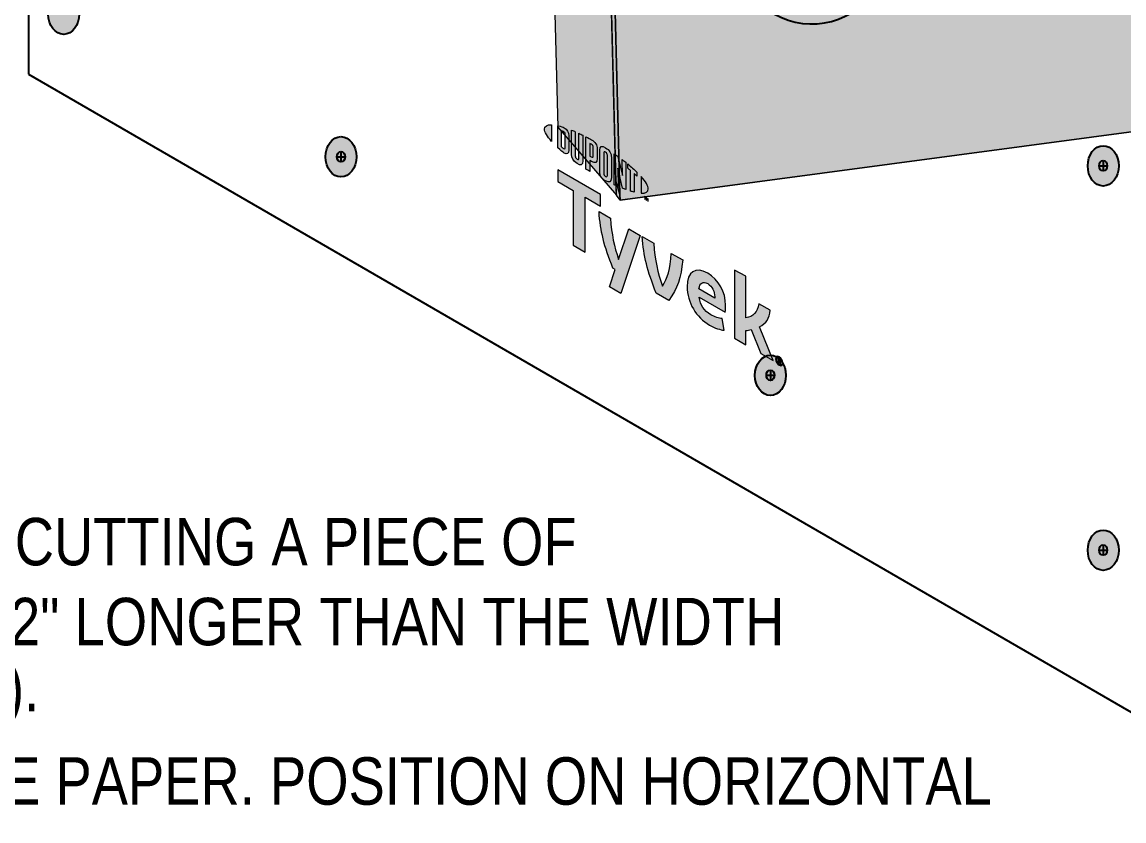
# Model space of a CAD drawing. Header units: inches. Extents: x -22 to 84, y -21 to 19.
# Drawn here: x -4.409 to -0.781, y 6.27 to 8.901 of the extents above; entities that cross this region are included whole.
import ezdxf

# ---------------------------------------------------------------- set-up
doc = ezdxf.new("R2010")
doc.units = ezdxf.units.IN
doc.header["$MEASUREMENT"] = 0
for name, color, linetype, lineweight in [('.ATI-HATCH', 7, 'Continuous', 0), ('.ATI-TEXT', 7, 'Continuous', 0), ('G-ANNO-TTLB', 7, 'Continuous', 0), ('TYVEK', 7, 'Continuous', 0), ('X-REF - TRACED', 7, 'Continuous', 0)]:
    doc.layers.add(name, color=color, linetype=linetype, lineweight=lineweight)
pattern_1 = [(45, (0, 0), (-7.071, 7.071), [])]

# ---------------------------------------------------------------- blocks, each defined once
blk = doc.blocks.new('Block_23')
at = {"layer": 'TYVEK', "true_color": 0x000000, "transparency": 33554687}
h = blk.add_hatch(dxfattribs=at)
h.set_pattern_fill('_U', color=18, scale=10, angle=45, style=2, pattern_type=0)
h.set_pattern_definition(pattern_1)
h.paths.add_polyline_path([(-2.2955, 9.4958), (-2.6951, 9.7269), (-2.4097, 9.8909), (-2.0114, 9.6612)])
h = blk.add_hatch(dxfattribs=at)
h.set_pattern_fill('_U', color=18, scale=10, angle=45, style=2, pattern_type=0)
h.set_pattern_definition(pattern_1)
h.paths.add_polyline_path([(-2.2976, 9.2816), (-2.6951, 9.5047), (-2.6953, 9.721), (-2.2978, 9.4979)])
at = {"layer": 'TYVEK', "color": 4, "lineweight": 25, "true_color": 0x00ffff}
for p, q in [((-3.3795, 9.9089), (-3.3795, 10.5145)), ((-3.3795, 10.5145), (-3.068, 10.3359)), ((-2.7825, 10.499), (-3.068, 10.3359)), ((-3.068, 10.3359), (-3.068, 9.957)), ((-3.0555, 9.9354), (-2.6951, 9.7269)), ((-2.4097, 9.8907), (-2.6951, 9.7275)), ((-2.6951, 9.7275), (-2.6951, 9.3688)), ((-2.6951, 9.3688), (-3.2547, 9.6925)), ((-2.0114, 9.661), (-2.2968, 9.4978)), ((-1.921, 9.6091), (-2.0114, 9.6612)), ((-1.921, 9.3062), (-1.921, 9.6091)), ((-1.5583, 9.6088), (-1.5583, 9.1446)), ((-2.6914, 9.4998), (-2.2955, 9.2815)), ((-2.2955, 9.4986), (-2.2955, 9.1376)), ((-2.2955, 9.4958), (-1.9445, 9.2927)), ((-1.9335, 8.9282), (-2.2955, 9.1376))]:
    blk.add_line(p, q, dxfattribs=at)
blk.add_lwpolyline([(-2.7181, 10.4287)], dxfattribs=at)
at = {"layer": 'TYVEK', "color": 165, "lineweight": 25, "true_color": 0x4c5f99}
for points in [[(-2.6546, 10.4252)], [(-2.7825, 10.3258)], [(-2.5326, 10.1824)]]:
    blk.add_lwpolyline(points, dxfattribs=at)
at = {"layer": 'TYVEK', "color": 33, "lineweight": 25, "true_color": 0xcc9966}
blk.add_lwpolyline([(-3.0151, 10.3661)], dxfattribs=at)
at = {"layer": 'TYVEK'}
for points in [[(-2.2955, 9.4958), (-2.6951, 9.7269), (-2.4097, 9.8909), (-2.0114, 9.6612)], [(-2.2976, 9.2816), (-2.6951, 9.5047), (-2.6953, 9.721), (-2.2978, 9.4979)]]:
    blk.add_lwpolyline(points, close=True, dxfattribs=at)
at = {"layer": 'TYVEK', "color": 4, "lineweight": 25, "true_color": 0x00ffff}
for points in [[(-3.068, 9.957), (-3.068, 9.9481), (-3.0632, 9.9399), (-3.0555, 9.9354)], [(-3.3795, 9.9089), (-3.3795, 9.8196), (-3.332, 9.7372), (-3.2547, 9.6925)]]:
    blk.add_open_spline(points, degree=3, dxfattribs=at)
for points in [[(-1.9445, 9.2927), (-1.937, 9.2884), (-1.9274, 9.2909), (-1.9231, 9.2984), (-1.9217, 9.3008), (-1.921, 9.3035), (-1.921, 9.3062)], [(-1.9335, 8.9282), (-1.814, 8.859), (-1.6611, 8.8999), (-1.5919, 9.0194), (-1.5699, 9.0574), (-1.5583, 9.1006), (-1.5583, 9.1446)]]:
    blk.add_open_spline(points, degree=3, knots=[0, 0, 0, 0, 1, 1, 1, 2, 2, 2, 2], dxfattribs=at)
blk = doc.blocks.new('Block_147')
at = {"layer": 'X-REF - TRACED', "true_color": 0x848484, "transparency": 33554687}
h = blk.add_hatch(color=252, dxfattribs=at)
h.dxf.hatch_style = 2
edge = h.paths.add_edge_path()
edge.add_spline(control_points=[(-2.6889, 8.5487), (-2.6889, 8.5387), (-2.6804, 8.5244), (-2.6656, 8.5078), (-2.6656, 8.5078), (-2.6656, 8.5625), (-2.6656, 8.5625), (-2.6804, 8.5631), (-2.6889, 8.5587), (-2.6889, 8.5487)], knot_values=[0, 0, 0, 0, 1, 1, 1, 2, 2, 2, 3, 3, 3, 3], degree=3, periodic=0)
h = blk.add_hatch(color=252, dxfattribs=at)
h.dxf.hatch_style = 2
edge = h.paths.add_edge_path()
edge.add_spline(control_points=[(-2.6211, 8.4872), (-2.6211, 8.483), (-2.6233, 8.4829), (-2.6259, 8.4844), (-2.628, 8.4856), (-2.6311, 8.4883), (-2.6337, 8.4906), (-2.6337, 8.4906), (-2.6337, 8.5429), (-2.6337, 8.5429), (-2.6311, 8.5422), (-2.628, 8.5412), (-2.6259, 8.54), (-2.6233, 8.5385), (-2.6211, 8.5358), (-2.6211, 8.5316), (-2.6211, 8.5316), (-2.6211, 8.4872), (-2.6211, 8.4872)], knot_values=[0, 0, 0, 0, 1, 1, 1, 2, 2, 2, 3, 3, 3, 4, 4, 4, 5, 5, 5, 6, 6, 6, 6], degree=3, periodic=0)
edge = h.paths.add_edge_path()
edge.add_spline(control_points=[(-2.6242, 8.5527), (-2.6283, 8.5551), (-2.6343, 8.5572), (-2.6451, 8.5596), (-2.6451, 8.5596), (-2.6451, 8.487), (-2.6451, 8.487), (-2.6356, 8.4782), (-2.6283, 8.4721), (-2.6242, 8.4697), (-2.6147, 8.4642), (-2.6093, 8.4678), (-2.6093, 8.4785), (-2.6093, 8.4785), (-2.6093, 8.5267), (-2.6093, 8.5267), (-2.6093, 8.5374), (-2.6147, 8.5472), (-2.6242, 8.5527)], knot_values=[0, 0, 0, 0, 1, 1, 1, 2, 2, 2, 3, 3, 3, 4, 4, 4, 5, 5, 5, 6, 6, 6, 6], degree=3, periodic=0)
h = blk.add_hatch(color=252, dxfattribs=at)
h.dxf.hatch_style = 2
edge = h.paths.add_edge_path()
edge.add_spline(control_points=[(-2.576, 8.4527), (-2.576, 8.4485), (-2.5773, 8.4466), (-2.5819, 8.4498), (-2.5864, 8.453), (-2.5876, 8.4559), (-2.5876, 8.4609), (-2.5876, 8.4609), (-2.5876, 8.5399), (-2.5876, 8.5399), (-2.5906, 8.5412), (-2.5972, 8.544), (-2.6001, 8.5452), (-2.6001, 8.5452), (-2.6001, 8.4653), (-2.6001, 8.4653), (-2.6001, 8.4526), (-2.5947, 8.4445), (-2.5819, 8.4354), (-2.5702, 8.4271), (-2.563, 8.4298), (-2.563, 8.4439), (-2.563, 8.4439), (-2.563, 8.5283), (-2.563, 8.5283), (-2.5655, 8.5296), (-2.5735, 8.5334), (-2.576, 8.5346), (-2.576, 8.5346), (-2.576, 8.4527), (-2.576, 8.4527)], knot_values=[0, 0, 0, 0, 1, 1, 1, 2, 2, 2, 3, 3, 3, 4, 4, 4, 5, 5, 5, 6, 6, 6, 7, 7, 7, 8, 8, 8, 9, 9, 9, 10, 10, 10, 10], degree=3, periodic=0)
h = blk.add_hatch(color=252, dxfattribs=at)
h.dxf.hatch_style = 2
edge = h.paths.add_edge_path()
edge.add_spline(control_points=[(-2.5286, 8.46), (-2.5286, 8.4554), (-2.53, 8.4539), (-2.5353, 8.4569), (-2.5353, 8.4569), (-2.5398, 8.4596), (-2.5398, 8.4596), (-2.5398, 8.4596), (-2.5398, 8.5015), (-2.5398, 8.5015), (-2.5378, 8.5004), (-2.5367, 8.4998), (-2.5355, 8.4991), (-2.5298, 8.4958), (-2.5286, 8.4927), (-2.5286, 8.488), (-2.5286, 8.488), (-2.5286, 8.46), (-2.5286, 8.46)], knot_values=[0, 0, 0, 0, 1, 1, 1, 2, 2, 2, 3, 3, 3, 4, 4, 4, 5, 5, 5, 6, 6, 6, 6], degree=3, periodic=0)
edge = h.paths.add_edge_path()
edge.add_spline(control_points=[(-2.5347, 8.5135), (-2.537, 8.5149), (-2.5453, 8.5193), (-2.5528, 8.5232), (-2.5528, 8.5232), (-2.5528, 8.4169), (-2.5528, 8.4169), (-2.5503, 8.4152), (-2.5435, 8.4109), (-2.5398, 8.4087), (-2.5398, 8.4087), (-2.5398, 8.4448), (-2.5398, 8.4448), (-2.5398, 8.4448), (-2.5347, 8.4418), (-2.5347, 8.4418), (-2.5211, 8.434), (-2.5154, 8.4378), (-2.5154, 8.4513), (-2.5154, 8.4513), (-2.5154, 8.4826), (-2.5154, 8.4826), (-2.5154, 8.4958), (-2.5218, 8.5061), (-2.5347, 8.5135)], knot_values=[0, 0, 0, 0, 1, 1, 1, 2, 2, 2, 3, 3, 3, 4, 4, 4, 5, 5, 5, 6, 6, 6, 7, 7, 7, 8, 8, 8, 8], degree=3, periodic=0)
h = blk.add_hatch(color=252, dxfattribs=at)
h.dxf.hatch_style = 2
edge = h.paths.add_edge_path()
edge.add_spline(control_points=[(-2.482, 8.396), (-2.482, 8.3918), (-2.4833, 8.3903), (-2.4879, 8.3928), (-2.4926, 8.3954), (-2.4939, 8.3985), (-2.4939, 8.4028), (-2.4939, 8.4028), (-2.4939, 8.4691), (-2.4939, 8.4691), (-2.4939, 8.4735), (-2.4926, 8.4751), (-2.4879, 8.4722), (-2.4833, 8.4694), (-2.482, 8.4664), (-2.482, 8.4622), (-2.482, 8.4622), (-2.482, 8.396), (-2.482, 8.396)], knot_values=[0, 0, 0, 0, 1, 1, 1, 2, 2, 2, 3, 3, 3, 4, 4, 4, 5, 5, 5, 6, 6, 6, 6], degree=3, periodic=0)
edge = h.paths.add_edge_path()
edge.add_spline(control_points=[(-2.4879, 8.4871), (-2.4999, 8.4947), (-2.5071, 8.4928), (-2.5071, 8.4788), (-2.5071, 8.4788), (-2.5071, 8.4092), (-2.5071, 8.4092), (-2.5071, 8.3945), (-2.5006, 8.3846), (-2.4879, 8.3779), (-2.4754, 8.3713), (-2.4689, 8.373), (-2.4689, 8.3887), (-2.4689, 8.3887), (-2.4689, 8.4551), (-2.4689, 8.4551), (-2.4689, 8.47), (-2.4748, 8.4788), (-2.4879, 8.4871)], knot_values=[0, 0, 0, 0, 1, 1, 1, 2, 2, 2, 3, 3, 3, 4, 4, 4, 5, 5, 5, 6, 6, 6, 6], degree=3, periodic=0)
h = blk.add_hatch(color=252, dxfattribs=at)
h.dxf.hatch_style = 2
edge = h.paths.add_edge_path()
edge.add_spline(control_points=[(-2.4327, 8.396), (-2.4327, 8.396), (-2.4472, 8.4584), (-2.4472, 8.4584), (-2.4511, 8.4613), (-2.4558, 8.4646), (-2.4595, 8.4671), (-2.4595, 8.4671), (-2.4595, 8.3651), (-2.4595, 8.3651), (-2.4569, 8.3639), (-2.4504, 8.361), (-2.447, 8.3595), (-2.447, 8.3595), (-2.448, 8.4202), (-2.448, 8.4202), (-2.448, 8.4202), (-2.4327, 8.3536), (-2.4327, 8.3536), (-2.4295, 8.3523), (-2.4247, 8.3506), (-2.4216, 8.3494), (-2.4216, 8.3494), (-2.4216, 8.4391), (-2.4216, 8.4391), (-2.4248, 8.4417), (-2.4308, 8.4462), (-2.4336, 8.4484), (-2.4336, 8.4484), (-2.4327, 8.396), (-2.4327, 8.396)], knot_values=[0, 0, 0, 0, 1, 1, 1, 2, 2, 2, 3, 3, 3, 4, 4, 4, 5, 5, 5, 6, 6, 6, 7, 7, 7, 8, 8, 8, 9, 9, 9, 10, 10, 10, 10], degree=3, periodic=0)
h = blk.add_hatch(color=252, dxfattribs=at)
h.dxf.hatch_style = 2
edge = h.paths.add_edge_path()
edge.add_spline(control_points=[(-2.4151, 8.4197), (-2.4119, 8.4171), (-2.4087, 8.4146), (-2.4056, 8.412), (-2.4056, 8.412), (-2.4056, 8.3442), (-2.4056, 8.3442), (-2.4028, 8.3433), (-2.3975, 8.3418), (-2.394, 8.341), (-2.394, 8.341), (-2.394, 8.4021), (-2.394, 8.4021), (-2.3906, 8.3991), (-2.3874, 8.3963), (-2.3845, 8.3936), (-2.3845, 8.3936), (-2.3845, 8.4067), (-2.3845, 8.4067), (-2.3937, 8.4157), (-2.4036, 8.4244), (-2.4151, 8.4339), (-2.4151, 8.4339), (-2.4151, 8.4197), (-2.4151, 8.4197)], knot_values=[0, 0, 0, 0, 1, 1, 1, 2, 2, 2, 3, 3, 3, 4, 4, 4, 5, 5, 5, 6, 6, 6, 7, 7, 7, 8, 8, 8, 8], degree=3, periodic=0)
h = blk.add_hatch(color=252, dxfattribs=at)
h.dxf.hatch_style = 2
edge = h.paths.add_edge_path()
edge.add_spline(control_points=[(-2.3472, 8.3514), (-2.3472, 8.3414), (-2.3557, 8.3369), (-2.3705, 8.3374), (-2.3705, 8.3374), (-2.3705, 8.3922), (-2.3705, 8.3922), (-2.3557, 8.3756), (-2.3472, 8.3614), (-2.3472, 8.3514)], knot_values=[0, 0, 0, 0, 1, 1, 1, 2, 2, 2, 3, 3, 3, 3], degree=3, periodic=0)
h = blk.add_hatch(color=252, dxfattribs=at)
h.dxf.hatch_style = 2
edge = h.paths.add_edge_path()
edge.add_spline(control_points=[(-2.3541, 8.3225), (-2.3541, 8.3225), (-2.3527, 8.3216), (-2.3527, 8.3216), (-2.3527, 8.3216), (-2.3506, 8.3167), (-2.3506, 8.3167), (-2.3506, 8.3167), (-2.3485, 8.3192), (-2.3485, 8.3192), (-2.3485, 8.3192), (-2.3472, 8.3185), (-2.3472, 8.3185), (-2.3472, 8.3185), (-2.3472, 8.3106), (-2.3472, 8.3106), (-2.3472, 8.3106), (-2.3484, 8.3113), (-2.3484, 8.3113), (-2.3484, 8.3113), (-2.3484, 8.3169), (-2.3484, 8.3169), (-2.3484, 8.3169), (-2.3506, 8.3144), (-2.3506, 8.3144), (-2.3506, 8.3144), (-2.3507, 8.3145), (-2.3507, 8.3145), (-2.3507, 8.3145), (-2.3528, 8.3194), (-2.3528, 8.3194), (-2.3528, 8.3194), (-2.3528, 8.3138), (-2.3528, 8.3138), (-2.3528, 8.3138), (-2.3541, 8.3146), (-2.3541, 8.3146), (-2.3541, 8.3146), (-2.3541, 8.3225), (-2.3541, 8.3225)], knot_values=[0, 0, 0, 0, 1, 1, 1, 2, 2, 2, 3, 3, 3, 4, 4, 4, 5, 5, 5, 6, 6, 6, 7, 7, 7, 8, 8, 8, 9, 9, 9, 10, 10, 10, 11, 11, 11, 12, 12, 12, 13, 13, 13, 13], degree=3, periodic=0)
edge = h.paths.add_edge_path()
edge.add_spline(control_points=[(-2.359, 8.3239), (-2.359, 8.3239), (-2.3611, 8.3251), (-2.3611, 8.3251), (-2.3611, 8.3251), (-2.3611, 8.3265), (-2.3611, 8.3265), (-2.3611, 8.3265), (-2.3556, 8.3233), (-2.3556, 8.3233), (-2.3556, 8.3233), (-2.3556, 8.3219), (-2.3556, 8.3219), (-2.3556, 8.3219), (-2.3577, 8.3232), (-2.3577, 8.3232), (-2.3577, 8.3232), (-2.3577, 8.3166), (-2.3577, 8.3166), (-2.3577, 8.3166), (-2.359, 8.3174), (-2.359, 8.3174), (-2.359, 8.3174), (-2.359, 8.3239), (-2.359, 8.3239)], knot_values=[0, 0, 0, 0, 1, 1, 1, 2, 2, 2, 3, 3, 3, 4, 4, 4, 5, 5, 5, 6, 6, 6, 7, 7, 7, 8, 8, 8, 8], degree=3, periodic=0)
at = {"layer": 'X-REF - TRACED'}
for points, knots in [([(-2.6889, 8.5487), (-2.6889, 8.5387), (-2.6804, 8.5244), (-2.6656, 8.5078), (-2.6656, 8.5078), (-2.6656, 8.5625), (-2.6656, 8.5625), (-2.6804, 8.5631), (-2.6889, 8.5587), (-2.6889, 8.5487)], [0, 0, 0, 0, 1, 1, 1, 2, 2, 2, 3, 3, 3, 3]), ([(-2.6242, 8.5527), (-2.6283, 8.5551), (-2.6343, 8.5572), (-2.6451, 8.5596), (-2.6451, 8.5596), (-2.6451, 8.487), (-2.6451, 8.487), (-2.6356, 8.4782), (-2.6283, 8.4721), (-2.6242, 8.4697), (-2.6147, 8.4642), (-2.6093, 8.4678), (-2.6093, 8.4785), (-2.6093, 8.4785), (-2.6093, 8.5267), (-2.6093, 8.5267), (-2.6093, 8.5374), (-2.6147, 8.5472), (-2.6242, 8.5527)], [0, 0, 0, 0, 1, 1, 1, 2, 2, 2, 3, 3, 3, 4, 4, 4, 5, 5, 5, 6, 6, 6, 6]), ([(-2.6211, 8.4872), (-2.6211, 8.483), (-2.6233, 8.4829), (-2.6259, 8.4844), (-2.628, 8.4856), (-2.6311, 8.4883), (-2.6337, 8.4906), (-2.6337, 8.4906), (-2.6337, 8.5429), (-2.6337, 8.5429), (-2.6311, 8.5422), (-2.628, 8.5412), (-2.6259, 8.54), (-2.6233, 8.5385), (-2.6211, 8.5358), (-2.6211, 8.5316), (-2.6211, 8.5316), (-2.6211, 8.4872), (-2.6211, 8.4872)], [0, 0, 0, 0, 1, 1, 1, 2, 2, 2, 3, 3, 3, 4, 4, 4, 5, 5, 5, 6, 6, 6, 6]), ([(-2.576, 8.4527), (-2.576, 8.4485), (-2.5773, 8.4466), (-2.5819, 8.4498), (-2.5864, 8.453), (-2.5876, 8.4559), (-2.5876, 8.4609), (-2.5876, 8.4609), (-2.5876, 8.5399), (-2.5876, 8.5399), (-2.5906, 8.5412), (-2.5972, 8.544), (-2.6001, 8.5452), (-2.6001, 8.5452), (-2.6001, 8.4653), (-2.6001, 8.4653), (-2.6001, 8.4526), (-2.5947, 8.4445), (-2.5819, 8.4354), (-2.5702, 8.4271), (-2.563, 8.4298), (-2.563, 8.4439), (-2.563, 8.4439), (-2.563, 8.5283), (-2.563, 8.5283), (-2.5655, 8.5296), (-2.5735, 8.5334), (-2.576, 8.5346), (-2.576, 8.5346), (-2.576, 8.4527), (-2.576, 8.4527)], [0, 0, 0, 0, 1, 1, 1, 2, 2, 2, 3, 3, 3, 4, 4, 4, 5, 5, 5, 6, 6, 6, 7, 7, 7, 8, 8, 8, 9, 9, 9, 10, 10, 10, 10]), ([(-2.5347, 8.5135), (-2.537, 8.5149), (-2.5453, 8.5193), (-2.5528, 8.5232), (-2.5528, 8.5232), (-2.5528, 8.4169), (-2.5528, 8.4169), (-2.5503, 8.4152), (-2.5435, 8.4109), (-2.5398, 8.4087), (-2.5398, 8.4087), (-2.5398, 8.4448), (-2.5398, 8.4448), (-2.5398, 8.4448), (-2.5347, 8.4418), (-2.5347, 8.4418), (-2.5211, 8.434), (-2.5154, 8.4378), (-2.5154, 8.4513), (-2.5154, 8.4513), (-2.5154, 8.4826), (-2.5154, 8.4826), (-2.5154, 8.4958), (-2.5218, 8.5061), (-2.5347, 8.5135)], [0, 0, 0, 0, 1, 1, 1, 2, 2, 2, 3, 3, 3, 4, 4, 4, 5, 5, 5, 6, 6, 6, 7, 7, 7, 8, 8, 8, 8]), ([(-2.5286, 8.46), (-2.5286, 8.4554), (-2.53, 8.4539), (-2.5353, 8.4569), (-2.5353, 8.4569), (-2.5398, 8.4596), (-2.5398, 8.4596), (-2.5398, 8.4596), (-2.5398, 8.5015), (-2.5398, 8.5015), (-2.5378, 8.5004), (-2.5367, 8.4998), (-2.5355, 8.4991), (-2.5298, 8.4958), (-2.5286, 8.4927), (-2.5286, 8.488), (-2.5286, 8.488), (-2.5286, 8.46), (-2.5286, 8.46)], [0, 0, 0, 0, 1, 1, 1, 2, 2, 2, 3, 3, 3, 4, 4, 4, 5, 5, 5, 6, 6, 6, 6]), ([(-2.4879, 8.4871), (-2.4999, 8.4947), (-2.5071, 8.4928), (-2.5071, 8.4788), (-2.5071, 8.4788), (-2.5071, 8.4092), (-2.5071, 8.4092), (-2.5071, 8.3945), (-2.5006, 8.3846), (-2.4879, 8.3779), (-2.4754, 8.3713), (-2.4689, 8.373), (-2.4689, 8.3887), (-2.4689, 8.3887), (-2.4689, 8.4551), (-2.4689, 8.4551), (-2.4689, 8.47), (-2.4748, 8.4788), (-2.4879, 8.4871)], [0, 0, 0, 0, 1, 1, 1, 2, 2, 2, 3, 3, 3, 4, 4, 4, 5, 5, 5, 6, 6, 6, 6]), ([(-2.482, 8.396), (-2.482, 8.3918), (-2.4833, 8.3903), (-2.4879, 8.3928), (-2.4926, 8.3954), (-2.4939, 8.3985), (-2.4939, 8.4028), (-2.4939, 8.4028), (-2.4939, 8.4691), (-2.4939, 8.4691), (-2.4939, 8.4735), (-2.4926, 8.4751), (-2.4879, 8.4722), (-2.4833, 8.4694), (-2.482, 8.4664), (-2.482, 8.4622), (-2.482, 8.4622), (-2.482, 8.396), (-2.482, 8.396)], [0, 0, 0, 0, 1, 1, 1, 2, 2, 2, 3, 3, 3, 4, 4, 4, 5, 5, 5, 6, 6, 6, 6]), ([(-2.4327, 8.396), (-2.4327, 8.396), (-2.4472, 8.4584), (-2.4472, 8.4584), (-2.4511, 8.4613), (-2.4558, 8.4646), (-2.4595, 8.4671), (-2.4595, 8.4671), (-2.4595, 8.3651), (-2.4595, 8.3651), (-2.4569, 8.3639), (-2.4504, 8.361), (-2.447, 8.3595), (-2.447, 8.3595), (-2.448, 8.4202), (-2.448, 8.4202), (-2.448, 8.4202), (-2.4327, 8.3536), (-2.4327, 8.3536), (-2.4295, 8.3523), (-2.4247, 8.3506), (-2.4216, 8.3494), (-2.4216, 8.3494), (-2.4216, 8.4391), (-2.4216, 8.4391), (-2.4248, 8.4417), (-2.4308, 8.4462), (-2.4336, 8.4484), (-2.4336, 8.4484), (-2.4327, 8.396), (-2.4327, 8.396)], [0, 0, 0, 0, 1, 1, 1, 2, 2, 2, 3, 3, 3, 4, 4, 4, 5, 5, 5, 6, 6, 6, 7, 7, 7, 8, 8, 8, 9, 9, 9, 10, 10, 10, 10]), ([(-2.4151, 8.4197), (-2.4119, 8.4171), (-2.4087, 8.4146), (-2.4056, 8.412), (-2.4056, 8.412), (-2.4056, 8.3442), (-2.4056, 8.3442), (-2.4028, 8.3433), (-2.3975, 8.3418), (-2.394, 8.341), (-2.394, 8.341), (-2.394, 8.4021), (-2.394, 8.4021), (-2.3906, 8.3991), (-2.3874, 8.3963), (-2.3845, 8.3936), (-2.3845, 8.3936), (-2.3845, 8.4067), (-2.3845, 8.4067), (-2.3937, 8.4157), (-2.4036, 8.4244), (-2.4151, 8.4339), (-2.4151, 8.4339), (-2.4151, 8.4197), (-2.4151, 8.4197)], [0, 0, 0, 0, 1, 1, 1, 2, 2, 2, 3, 3, 3, 4, 4, 4, 5, 5, 5, 6, 6, 6, 7, 7, 7, 8, 8, 8, 8]), ([(-2.3472, 8.3514), (-2.3472, 8.3414), (-2.3557, 8.3369), (-2.3705, 8.3374), (-2.3705, 8.3374), (-2.3705, 8.3922), (-2.3705, 8.3922), (-2.3557, 8.3756), (-2.3472, 8.3614), (-2.3472, 8.3514)], [0, 0, 0, 0, 1, 1, 1, 2, 2, 2, 3, 3, 3, 3]), ([(-2.359, 8.3239), (-2.359, 8.3239), (-2.3611, 8.3251), (-2.3611, 8.3251), (-2.3611, 8.3251), (-2.3611, 8.3265), (-2.3611, 8.3265), (-2.3611, 8.3265), (-2.3556, 8.3233), (-2.3556, 8.3233), (-2.3556, 8.3233), (-2.3556, 8.3219), (-2.3556, 8.3219), (-2.3556, 8.3219), (-2.3577, 8.3232), (-2.3577, 8.3232), (-2.3577, 8.3232), (-2.3577, 8.3166), (-2.3577, 8.3166), (-2.3577, 8.3166), (-2.359, 8.3174), (-2.359, 8.3174), (-2.359, 8.3174), (-2.359, 8.3239), (-2.359, 8.3239)], [0, 0, 0, 0, 1, 1, 1, 2, 2, 2, 3, 3, 3, 4, 4, 4, 5, 5, 5, 6, 6, 6, 7, 7, 7, 8, 8, 8, 8]), ([(-2.3541, 8.3225), (-2.3541, 8.3225), (-2.3527, 8.3216), (-2.3527, 8.3216), (-2.3527, 8.3216), (-2.3506, 8.3167), (-2.3506, 8.3167), (-2.3506, 8.3167), (-2.3485, 8.3192), (-2.3485, 8.3192), (-2.3485, 8.3192), (-2.3472, 8.3185), (-2.3472, 8.3185), (-2.3472, 8.3185), (-2.3472, 8.3106), (-2.3472, 8.3106), (-2.3472, 8.3106), (-2.3484, 8.3113), (-2.3484, 8.3113), (-2.3484, 8.3113), (-2.3484, 8.3169), (-2.3484, 8.3169), (-2.3484, 8.3169), (-2.3506, 8.3144), (-2.3506, 8.3144), (-2.3506, 8.3144), (-2.3507, 8.3145), (-2.3507, 8.3145), (-2.3507, 8.3145), (-2.3528, 8.3194), (-2.3528, 8.3194), (-2.3528, 8.3194), (-2.3528, 8.3138), (-2.3528, 8.3138), (-2.3528, 8.3138), (-2.3541, 8.3146), (-2.3541, 8.3146), (-2.3541, 8.3146), (-2.3541, 8.3225), (-2.3541, 8.3225)], [0, 0, 0, 0, 1, 1, 1, 2, 2, 2, 3, 3, 3, 4, 4, 4, 5, 5, 5, 6, 6, 6, 7, 7, 7, 8, 8, 8, 9, 9, 9, 10, 10, 10, 11, 11, 11, 12, 12, 12, 13, 13, 13, 13])]:
    blk.add_open_spline(points, degree=3, knots=knots, dxfattribs=at)
blk = doc.blocks.new('Block_151')
at = {"layer": 'X-REF - TRACED', "true_color": 0x848484, "transparency": 33554687}
h = blk.add_hatch(color=252, dxfattribs=at)
h.dxf.hatch_style = 2
h.paths.add_polyline_path([(-2.5048, 8.333), (-2.6451, 8.414), (-2.6451, 8.3759), (-2.5944, 8.3466), (-2.5944, 8.1661), (-2.5555, 8.1436), (-2.5555, 8.3241), (-2.5048, 8.2949)])
h = blk.add_hatch(color=252, dxfattribs=at)
h.dxf.hatch_style = 2
edge = h.paths.add_edge_path()
edge.add_spline(control_points=[(-2.2716, 8.1393), (-2.2741, 8.0873), (-2.2844, 8.0571), (-2.3005, 8.0311), (-2.316, 8.0753), (-2.3261, 8.1174), (-2.3291, 8.1725), (-2.3291, 8.1725), (-2.367, 8.1944), (-2.367, 8.1944), (-2.3629, 8.1292), (-2.3506, 8.0819), (-2.3212, 8.0084), (-2.3212, 8.0084), (-2.2795, 7.9843), (-2.2795, 7.9843), (-2.2512, 8.0245), (-2.2395, 8.058), (-2.234, 8.1176), (-2.234, 8.1176), (-2.2716, 8.1393), (-2.2716, 8.1393)], knot_values=[0, 0, 0, 0, 1, 1, 1, 2, 2, 2, 3, 3, 3, 4, 4, 4, 5, 5, 5, 6, 6, 6, 7, 7, 7, 7], degree=3, periodic=0)
h = blk.add_hatch(color=252, dxfattribs=at)
h.dxf.hatch_style = 2
edge = h.paths.add_edge_path()
edge.add_spline(control_points=[(-2.1804, 8.022), (-2.1804, 8.022), (-2.1286, 7.9921), (-2.1286, 7.9921), (-2.1286, 7.9921), (-2.1286, 7.9959), (-2.1286, 7.9959), (-2.1286, 8.0133), (-2.1368, 8.0309), (-2.1518, 8.0395), (-2.1676, 8.0486), (-2.1779, 8.0418), (-2.1804, 8.022)], knot_values=[0, 0, 0, 0, 1, 1, 1, 2, 2, 2, 3, 3, 3, 4, 4, 4, 4], degree=3, periodic=0)
edge = h.paths.add_edge_path()
edge.add_spline(control_points=[(-2.0978, 7.8863), (-2.1098, 7.887), (-2.1275, 7.8928), (-2.1455, 7.9032), (-2.1894, 7.9285), (-2.2193, 7.9777), (-2.2193, 8.0295), (-2.2193, 8.0791), (-2.1918, 8.097), (-2.1518, 8.0739), (-2.1161, 8.0533), (-2.0926, 8.0107), (-2.0926, 7.9689), (-2.0926, 7.9595), (-2.0932, 7.9517), (-2.0937, 7.9457), (-2.0937, 7.9457), (-2.1798, 7.9954), (-2.1798, 7.9954), (-2.1763, 7.9684), (-2.1635, 7.9498), (-2.1417, 7.9372), (-2.1283, 7.9295), (-2.1155, 7.9255), (-2.1038, 7.9244), (-2.1038, 7.9244), (-2.0978, 7.8863), (-2.0978, 7.8863)], knot_values=[0, 0, 0, 0, 1, 1, 1, 2, 2, 2, 3, 3, 3, 4, 4, 4, 5, 5, 5, 6, 6, 6, 7, 7, 7, 8, 8, 8, 9, 9, 9, 9], degree=3, periodic=0)
h = blk.add_hatch(color=252, dxfattribs=at)
h.dxf.hatch_style = 2
edge = h.paths.add_edge_path()
edge.add_spline(control_points=[(-1.9812, 7.8973), (-1.9812, 7.8973), (-1.936, 7.786), (-1.936, 7.786), (-1.936, 7.786), (-1.9769, 7.8096), (-1.9769, 7.8096), (-1.9769, 7.8096), (-2.0082, 7.8886), (-2.0082, 7.8886), (-2.0139, 7.8872), (-2.0199, 7.886), (-2.0264, 7.885), (-2.0264, 7.885), (-2.0264, 7.8382), (-2.0264, 7.8382), (-2.0264, 7.8382), (-2.064, 7.8599), (-2.064, 7.8599), (-2.064, 7.8599), (-2.064, 8.0838), (-2.064, 8.0838), (-2.064, 8.0838), (-2.0264, 8.0643), (-2.0264, 8.0643), (-2.0264, 8.0643), (-2.0264, 7.9266), (-2.0264, 7.9266), (-2.0008, 7.9308), (-1.9883, 7.9455), (-1.9839, 7.9732), (-1.9839, 7.9732), (-1.9466, 7.9517), (-1.9466, 7.9517), (-1.9474, 7.9253), (-1.9594, 7.9082), (-1.9812, 7.8973)], knot_values=[0, 0, 0, 0, 1, 1, 1, 2, 2, 2, 3, 3, 3, 4, 4, 4, 5, 5, 5, 6, 6, 6, 7, 7, 7, 8, 8, 8, 9, 9, 9, 10, 10, 10, 11, 11, 11, 12, 12, 12, 12], degree=3, periodic=0)
at = {"layer": 'X-REF - TRACED'}
blk.add_lwpolyline([(-2.5048, 8.333), (-2.6451, 8.414), (-2.6451, 8.3759), (-2.5944, 8.3466), (-2.5944, 8.1661), (-2.5555, 8.1436), (-2.5555, 8.3241), (-2.5048, 8.2949)], close=True, dxfattribs=at)
for points, knots in [([(-2.2716, 8.1393), (-2.2741, 8.0873), (-2.2844, 8.0571), (-2.3005, 8.0311), (-2.316, 8.0753), (-2.3261, 8.1174), (-2.3291, 8.1725), (-2.3291, 8.1725), (-2.367, 8.1944), (-2.367, 8.1944), (-2.3629, 8.1292), (-2.3506, 8.0819), (-2.3212, 8.0084), (-2.3212, 8.0084), (-2.2795, 7.9843), (-2.2795, 7.9843), (-2.2512, 8.0245), (-2.2395, 8.058), (-2.234, 8.1176), (-2.234, 8.1176), (-2.2716, 8.1393), (-2.2716, 8.1393)], [0, 0, 0, 0, 1, 1, 1, 2, 2, 2, 3, 3, 3, 4, 4, 4, 5, 5, 5, 6, 6, 6, 7, 7, 7, 7]), ([(-2.0978, 7.8863), (-2.1098, 7.887), (-2.1275, 7.8928), (-2.1455, 7.9032), (-2.1894, 7.9285), (-2.2193, 7.9777), (-2.2193, 8.0295), (-2.2193, 8.0791), (-2.1918, 8.097), (-2.1518, 8.0739), (-2.1161, 8.0533), (-2.0926, 8.0107), (-2.0926, 7.9689), (-2.0926, 7.9595), (-2.0932, 7.9517), (-2.0937, 7.9457), (-2.0937, 7.9457), (-2.1798, 7.9954), (-2.1798, 7.9954), (-2.1763, 7.9684), (-2.1635, 7.9498), (-2.1417, 7.9372), (-2.1283, 7.9295), (-2.1155, 7.9255), (-2.1038, 7.9244), (-2.1038, 7.9244), (-2.0978, 7.8863), (-2.0978, 7.8863)], [0, 0, 0, 0, 1, 1, 1, 2, 2, 2, 3, 3, 3, 4, 4, 4, 5, 5, 5, 6, 6, 6, 7, 7, 7, 8, 8, 8, 9, 9, 9, 9]), ([(-1.9812, 7.8973), (-1.9812, 7.8973), (-1.936, 7.786), (-1.936, 7.786), (-1.936, 7.786), (-1.9769, 7.8096), (-1.9769, 7.8096), (-1.9769, 7.8096), (-2.0082, 7.8886), (-2.0082, 7.8886), (-2.0139, 7.8872), (-2.0199, 7.886), (-2.0264, 7.885), (-2.0264, 7.885), (-2.0264, 7.8382), (-2.0264, 7.8382), (-2.0264, 7.8382), (-2.064, 7.8599), (-2.064, 7.8599), (-2.064, 7.8599), (-2.064, 8.0838), (-2.064, 8.0838), (-2.064, 8.0838), (-2.0264, 8.0643), (-2.0264, 8.0643), (-2.0264, 8.0643), (-2.0264, 7.9266), (-2.0264, 7.9266), (-2.0008, 7.9308), (-1.9883, 7.9455), (-1.9839, 7.9732), (-1.9839, 7.9732), (-1.9466, 7.9517), (-1.9466, 7.9517), (-1.9474, 7.9253), (-1.9594, 7.9082), (-1.9812, 7.8973)], [0, 0, 0, 0, 1, 1, 1, 2, 2, 2, 3, 3, 3, 4, 4, 4, 5, 5, 5, 6, 6, 6, 7, 7, 7, 8, 8, 8, 9, 9, 9, 10, 10, 10, 11, 11, 11, 12, 12, 12, 12]), ([(-2.1804, 8.022), (-2.1804, 8.022), (-2.1286, 7.9921), (-2.1286, 7.9921), (-2.1286, 7.9921), (-2.1286, 7.9959), (-2.1286, 7.9959), (-2.1286, 8.0133), (-2.1368, 8.0309), (-2.1518, 8.0395), (-2.1676, 8.0486), (-2.1779, 8.0418), (-2.1804, 8.022)], [0, 0, 0, 0, 1, 1, 1, 2, 2, 2, 3, 3, 3, 4, 4, 4, 4])]:
    blk.add_open_spline(points, degree=3, knots=knots, dxfattribs=at)
blk = doc.blocks.new('Block_150')
at = {"layer": 'X-REF - TRACED', "true_color": 0x848484, "transparency": 33554687}
h = blk.add_hatch(color=252, dxfattribs=at)
h.dxf.hatch_style = 2
edge = h.paths.add_edge_path()
edge.add_spline(control_points=[(-2.4112, 8.2199), (-2.4112, 8.2199), (-2.445, 8.1193), (-2.445, 8.1193), (-2.4593, 8.1614), (-2.4686, 8.2021), (-2.4715, 8.2547), (-2.4715, 8.2547), (-2.5094, 8.2766), (-2.5094, 8.2766), (-2.5053, 8.2115), (-2.493, 8.1641), (-2.4636, 8.0906), (-2.4636, 8.0906), (-2.456, 8.0862), (-2.456, 8.0862), (-2.456, 8.0862), (-2.4753, 8.0287), (-2.4753, 8.0287), (-2.4753, 8.0287), (-2.4377, 8.007), (-2.4377, 8.007), (-2.4377, 8.007), (-2.3736, 8.1982), (-2.3736, 8.1982), (-2.3736, 8.1982), (-2.4112, 8.2199), (-2.4112, 8.2199)], knot_values=[0, 0, 0, 0, 1, 1, 1, 2, 2, 2, 3, 3, 3, 4, 4, 4, 5, 5, 5, 6, 6, 6, 7, 7, 7, 8, 8, 8, 9, 9, 9, 9], degree=3, periodic=0)
at = {"layer": 'X-REF - TRACED'}
blk.add_open_spline([(-2.4112, 8.2199), (-2.4112, 8.2199), (-2.445, 8.1193), (-2.445, 8.1193), (-2.4593, 8.1614), (-2.4686, 8.2021), (-2.4715, 8.2547), (-2.4715, 8.2547), (-2.5094, 8.2766), (-2.5094, 8.2766), (-2.5053, 8.2115), (-2.493, 8.1641), (-2.4636, 8.0906), (-2.4636, 8.0906), (-2.456, 8.0862), (-2.456, 8.0862), (-2.456, 8.0862), (-2.4753, 8.0287), (-2.4753, 8.0287), (-2.4753, 8.0287), (-2.4377, 8.007), (-2.4377, 8.007), (-2.4377, 8.007), (-2.3736, 8.1982), (-2.3736, 8.1982), (-2.3736, 8.1982), (-2.4112, 8.2199), (-2.4112, 8.2199)], degree=3, knots=[0, 0, 0, 0, 1, 1, 1, 2, 2, 2, 3, 3, 3, 4, 4, 4, 5, 5, 5, 6, 6, 6, 7, 7, 7, 8, 8, 8, 9, 9, 9, 9], dxfattribs=at)
blk.add_blockref('Block_151', (0, 0), dxfattribs=at)
blk = doc.blocks.new('Block_152')
at = {"layer": 'X-REF - TRACED', "true_color": 0x848484, "transparency": 33554687}
h = blk.add_hatch(color=252, dxfattribs=at)
h.dxf.hatch_style = 2
edge = h.paths.add_edge_path()
edge.add_spline(control_points=[(-1.918, 7.7903), (-1.918, 7.7903), (-1.918, 7.7862), (-1.918, 7.7862), (-1.918, 7.7862), (-1.9164, 7.7853), (-1.9164, 7.7853), (-1.9149, 7.7844), (-1.9141, 7.7844), (-1.9141, 7.786), (-1.9141, 7.7875), (-1.9149, 7.7885), (-1.9164, 7.7894), (-1.9164, 7.7894), (-1.918, 7.7903), (-1.918, 7.7903)], knot_values=[0, 0, 0, 0, 1, 1, 1, 2, 2, 2, 3, 3, 3, 4, 4, 4, 5, 5, 5, 5], degree=3, periodic=0)
edge = h.paths.add_edge_path()
edge.add_spline(control_points=[(-1.9206, 7.7944), (-1.9206, 7.7944), (-1.9164, 7.792), (-1.9164, 7.792), (-1.9131, 7.7901), (-1.9115, 7.7874), (-1.9115, 7.7845), (-1.9115, 7.7825), (-1.9123, 7.7816), (-1.9139, 7.7818), (-1.9131, 7.7795), (-1.912, 7.7772), (-1.9107, 7.7745), (-1.9107, 7.7745), (-1.9138, 7.7764), (-1.9138, 7.7764), (-1.915, 7.7787), (-1.9159, 7.7808), (-1.9166, 7.7828), (-1.9166, 7.7828), (-1.918, 7.7837), (-1.918, 7.7837), (-1.918, 7.7837), (-1.918, 7.7788), (-1.918, 7.7788), (-1.918, 7.7788), (-1.9206, 7.7803), (-1.9206, 7.7803), (-1.9206, 7.7803), (-1.9206, 7.7944), (-1.9206, 7.7944)], knot_values=[0, 0, 0, 0, 1, 1, 1, 2, 2, 2, 3, 3, 3, 4, 4, 4, 5, 5, 5, 6, 6, 6, 7, 7, 7, 8, 8, 8, 9, 9, 9, 10, 10, 10, 10], degree=3, periodic=0)
edge = h.paths.add_edge_path()
edge.add_spline(control_points=[(-1.9163, 7.7955), (-1.9222, 7.799), (-1.9256, 7.797), (-1.9256, 7.79), (-1.9256, 7.7829), (-1.9222, 7.777), (-1.9163, 7.7736), (-1.9104, 7.7702), (-1.9069, 7.7721), (-1.9069, 7.7792), (-1.9069, 7.7862), (-1.9104, 7.7921), (-1.9163, 7.7955)], knot_values=[0, 0, 0, 0, 1, 1, 1, 2, 2, 2, 3, 3, 3, 4, 4, 4, 4], degree=3, periodic=0)
edge = h.paths.add_edge_path()
edge.add_spline(control_points=[(-1.9163, 7.7984), (-1.909, 7.7942), (-1.9041, 7.786), (-1.9041, 7.7776), (-1.9041, 7.7692), (-1.909, 7.7667), (-1.9163, 7.7708), (-1.9237, 7.7751), (-1.9284, 7.7832), (-1.9284, 7.7916), (-1.9284, 7.8), (-1.9236, 7.8026), (-1.9163, 7.7984)], knot_values=[0, 0, 0, 0, 1, 1, 1, 2, 2, 2, 3, 3, 3, 4, 4, 4, 4], degree=3, periodic=0)
at = {"layer": 'X-REF - TRACED'}
for points, knots in [([(-1.9163, 7.7984), (-1.909, 7.7942), (-1.9041, 7.786), (-1.9041, 7.7776), (-1.9041, 7.7692), (-1.909, 7.7667), (-1.9163, 7.7708), (-1.9237, 7.7751), (-1.9284, 7.7832), (-1.9284, 7.7916), (-1.9284, 7.8), (-1.9236, 7.8026), (-1.9163, 7.7984)], [0, 0, 0, 0, 1, 1, 1, 2, 2, 2, 3, 3, 3, 4, 4, 4, 4]), ([(-1.9163, 7.7955), (-1.9222, 7.799), (-1.9256, 7.797), (-1.9256, 7.79), (-1.9256, 7.7829), (-1.9222, 7.777), (-1.9163, 7.7736), (-1.9104, 7.7702), (-1.9069, 7.7721), (-1.9069, 7.7792), (-1.9069, 7.7862), (-1.9104, 7.7921), (-1.9163, 7.7955)], [0, 0, 0, 0, 1, 1, 1, 2, 2, 2, 3, 3, 3, 4, 4, 4, 4]), ([(-1.9206, 7.7944), (-1.9206, 7.7944), (-1.9164, 7.792), (-1.9164, 7.792), (-1.9131, 7.7901), (-1.9115, 7.7874), (-1.9115, 7.7845), (-1.9115, 7.7825), (-1.9123, 7.7816), (-1.9139, 7.7818), (-1.9131, 7.7795), (-1.912, 7.7772), (-1.9107, 7.7745), (-1.9107, 7.7745), (-1.9138, 7.7764), (-1.9138, 7.7764), (-1.915, 7.7787), (-1.9159, 7.7808), (-1.9166, 7.7828), (-1.9166, 7.7828), (-1.918, 7.7837), (-1.918, 7.7837), (-1.918, 7.7837), (-1.918, 7.7788), (-1.918, 7.7788), (-1.918, 7.7788), (-1.9206, 7.7803), (-1.9206, 7.7803), (-1.9206, 7.7803), (-1.9206, 7.7944), (-1.9206, 7.7944)], [0, 0, 0, 0, 1, 1, 1, 2, 2, 2, 3, 3, 3, 4, 4, 4, 5, 5, 5, 6, 6, 6, 7, 7, 7, 8, 8, 8, 9, 9, 9, 10, 10, 10, 10]), ([(-1.918, 7.7903), (-1.918, 7.7903), (-1.918, 7.7862), (-1.918, 7.7862), (-1.918, 7.7862), (-1.9164, 7.7853), (-1.9164, 7.7853), (-1.9149, 7.7844), (-1.9141, 7.7844), (-1.9141, 7.786), (-1.9141, 7.7875), (-1.9149, 7.7885), (-1.9164, 7.7894), (-1.9164, 7.7894), (-1.918, 7.7903), (-1.918, 7.7903)], [0, 0, 0, 0, 1, 1, 1, 2, 2, 2, 3, 3, 3, 4, 4, 4, 5, 5, 5, 5])]:
    blk.add_open_spline(points, degree=3, knots=knots, dxfattribs=at)
blk = doc.blocks.new('Block_149')
at = {"layer": 'X-REF - TRACED'}
for name in ['Block_150', 'Block_152']:
    blk.add_blockref(name, (0, 0), dxfattribs=at)
blk = doc.blocks.new('Block_148')
at = {"layer": 'X-REF - TRACED'}
blk.add_blockref('Block_149', (0, 0), dxfattribs=at)
blk = doc.blocks.new('Block_146')
at = {"layer": 'X-REF - TRACED'}
for name in ['Block_147', 'Block_148']:
    blk.add_blockref(name, (0, 0), dxfattribs=at)
blk = doc.blocks.new('Block_292')
at = {"layer": '.ATI-HATCH', "color": 18, "lineweight": 9, "true_color": 0x000000}
for p, q in [((-2.4536, 8.3769), (-2.6606, 16.4385)), ((-2.441, 8.3331), (-2.6487, 16.4332)), ((-2.4403, 8.3145), (-2.441, 8.3331))]:
    blk.add_line(p, q, dxfattribs=at)
for points in [[(-2.4403, 8.3145), (3.0849, 9.0538), (3.2595, 16.6635)], [(-2.4403, 8.3145), (-2.4523, 8.3311), (-2.4536, 8.3769)]]:
    blk.add_lwpolyline(points, dxfattribs=at)
blk = doc.blocks.new('Block_291')
at = {"layer": '.ATI-HATCH', "true_color": 0xe6e6e6, "transparency": 33554687}
h = blk.add_hatch(color=254, dxfattribs=at)
edge = h.paths.add_edge_path()
edge.add_spline(control_points=[(3.2595, 16.6635), (3.2595, 16.6635), (3.2396, 16.6628), (3.2396, 16.6628), (3.2396, 16.6628), (3.1978, 16.6615), (3.1978, 16.6615), (3.1978, 16.6615), (3.0385, 16.6548), (3.0385, 16.6548), (3.0385, 16.6548), (3.0226, 16.6542), (3.0226, 16.6542), (3.0226, 16.6542), (2.7485, 16.6435), (2.7485, 16.6435), (2.7485, 16.6435), (2.6934, 16.6416), (2.6934, 16.6416), (2.6934, 16.6416), (2.3901, 16.6296), (2.3901, 16.6296), (2.3901, 16.6296), (2.0165, 16.615), (2.0165, 16.615), (2.0165, 16.615), (1.9628, 16.613), (1.9628, 16.613), (1.9628, 16.613), (1.6714, 16.6017), (1.6714, 16.6017), (1.6714, 16.6017), (1.4797, 16.5944), (1.4797, 16.5944), (1.4797, 16.5944), (0.4106, 16.5526), (0.4106, 16.5526), (0.4106, 16.5526), (-0.687, 16.5095), (-0.687, 16.5095), (-0.687, 16.5095), (-1.202, 16.4896), (-1.202, 16.4896), (-1.202, 16.4896), (-1.6685, 16.4717), (-1.6685, 16.4717), (-1.6685, 16.4717), (-2.0674, 16.4557), (-2.0674, 16.4557), (-2.0674, 16.4557), (-2.3766, 16.4438), (-2.3766, 16.4438), (-2.3766, 16.4438), (-2.577, 16.4358), (-2.577, 16.4358), (-2.577, 16.4358), (-2.6487, 16.4332), (-2.6487, 16.4332), (-2.6487, 16.4332), (-2.441, 8.3331), (-2.441, 8.3331), (-2.441, 8.3331), (-2.4403, 8.3145), (-2.4403, 8.3145), (-2.4403, 8.3145), (3.0849, 9.0538), (3.0849, 9.0538), (3.0849, 9.0538), (3.2595, 16.6635), (3.2595, 16.6635)], knot_values=[0, 0, 0, 0, 1, 1, 1, 2, 2, 2, 3, 3, 3, 4, 4, 4, 5, 5, 5, 6, 6, 6, 7, 7, 7, 8, 8, 8, 9, 9, 9, 10, 10, 10, 11, 11, 11, 12, 12, 12, 13, 13, 13, 14, 14, 14, 15, 15, 15, 16, 16, 16, 17, 17, 17, 18, 18, 18, 19, 19, 19, 20, 20, 20, 21, 21, 21, 22, 22, 22, 23, 23, 23, 23], degree=3, periodic=0)
edge.add_line((3.2595, 16.6635), (3.2595, 16.6635))
edge = h.paths.add_edge_path()
edge.add_spline(control_points=[(-0.979, 10.2304), (-0.979, 10.2304), (-0.9803, 10.3564), (-0.9803, 10.3564), (-0.9803, 10.3564), (-1.0255, 13.9486), (-1.0255, 13.9486), (-1.0255, 13.9486), (-1.0288, 13.9705), (-1.0288, 13.9705), (-1.0288, 13.9705), (-1.0261, 13.9771), (-1.0261, 13.9771), (-1.0261, 13.9771), (-1.0334, 14.5777), (-1.0334, 14.5777), (-1.0334, 14.5777), (-1.0348, 14.6839), (-1.0348, 14.6839), (-1.0348, 14.6839), (-1.0348, 14.6892), (-1.0348, 14.6892), (-1.0348, 14.6892), (1.7186, 14.8558), (1.7186, 14.8558), (1.7186, 14.8558), (1.7829, 14.8591), (1.7829, 14.8591), (1.7829, 14.8591), (1.7902, 14.8597), (1.7902, 14.8597), (1.7902, 14.8597), (1.8088, 14.8611), (1.8088, 14.8611), (1.8088, 14.8611), (1.8015, 14.2028), (1.8015, 14.2028), (1.8015, 14.2028), (1.8048, 14.1961), (1.8048, 14.1961), (1.8048, 14.1961), (1.8008, 14.1437), (1.8008, 14.1437), (1.8008, 14.1437), (1.775, 11.827), (1.775, 11.827), (1.775, 11.827), (1.7783, 11.8204), (1.7783, 11.8204), (1.7783, 11.8204), (1.7743, 11.7852), (1.7743, 11.7852), (1.7743, 11.7852), (1.7591, 10.4148), (1.7591, 10.4148), (1.7591, 10.4148), (-0.977, 10.1009), (-0.977, 10.1009), (-0.977, 10.1009), (-0.9777, 10.1162), (-0.9777, 10.1162), (-0.9777, 10.1162), (-0.9777, 10.1235), (-0.9777, 10.1235), (-0.9777, 10.1235), (-0.979, 10.2297), (-0.979, 10.2297), (-0.979, 10.2297), (-0.979, 10.2304), (-0.979, 10.2304)], knot_values=[0, 0, 0, 0, 1, 1, 1, 2, 2, 2, 3, 3, 3, 4, 4, 4, 5, 5, 5, 6, 6, 6, 7, 7, 7, 8, 8, 8, 9, 9, 9, 10, 10, 10, 11, 11, 11, 12, 12, 12, 13, 13, 13, 14, 14, 14, 15, 15, 15, 16, 16, 16, 17, 17, 17, 18, 18, 18, 19, 19, 19, 20, 20, 20, 21, 21, 21, 22, 22, 22, 23, 23, 23, 23], degree=3, periodic=0)
edge.add_line((-0.979, 10.2304), (-0.979, 10.2304))
at = {"layer": '.ATI-HATCH', "true_color": 0xcccccc, "transparency": 33554687}
h = blk.add_hatch(color=254, dxfattribs=at)
h.dxf.hatch_style = 2
h.paths.add_polyline_path([(-2.6455, 8.5545), (-2.4523, 8.3311), (-2.6606, 16.4385), (-2.8553, 16.5289)])
at = {"layer": '.ATI-HATCH', "true_color": 0xe6e6e6, "transparency": 33554687}
for points in [[(-2.4536, 8.3769), (-2.6606, 16.4385), (-2.6487, 16.4332), (-2.441, 8.3331), (-2.4536, 8.3769)], [(-2.4403, 8.3145), (-2.4523, 8.3311), (-2.4536, 8.3769), (-2.441, 8.3331), (-2.4403, 8.3145)]]:
    blk.add_hatch(color=254, dxfattribs=at).paths.add_polyline_path(points)
at = {"layer": '.ATI-HATCH'}
blk.add_lwpolyline([(-2.6455, 8.5545), (-2.4523, 8.3311), (-2.6606, 16.4385), (-2.8553, 16.5289)], close=True, dxfattribs=at)
at = {"layer": '.ATI-HATCH', "color": 18, "lineweight": 9, "true_color": 0x000000}
blk.add_lwpolyline([(-2.6455, 8.5545), (-2.4523, 8.3311), (-2.6606, 16.4385), (-2.8553, 16.5289)], close=True, dxfattribs=at)
at = {"layer": '.ATI-HATCH'}
for points in [[(-2.4536, 8.3769), (-2.6606, 16.4385), (-2.6487, 16.4332), (-2.441, 8.3331), (-2.4536, 8.3769)], [(-2.4403, 8.3145), (-2.4523, 8.3311), (-2.4536, 8.3769), (-2.441, 8.3331), (-2.4403, 8.3145)]]:
    blk.add_lwpolyline(points, dxfattribs=at)
blk.add_open_spline([(3.2595, 16.6635), (3.2595, 16.6635), (3.2396, 16.6628), (3.2396, 16.6628), (3.2396, 16.6628), (3.1978, 16.6615), (3.1978, 16.6615), (3.1978, 16.6615), (3.0385, 16.6548), (3.0385, 16.6548), (3.0385, 16.6548), (3.0226, 16.6542), (3.0226, 16.6542), (3.0226, 16.6542), (2.7485, 16.6435), (2.7485, 16.6435), (2.7485, 16.6435), (2.6934, 16.6416), (2.6934, 16.6416), (2.6934, 16.6416), (2.3901, 16.6296), (2.3901, 16.6296), (2.3901, 16.6296), (2.0165, 16.615), (2.0165, 16.615), (2.0165, 16.615), (1.9628, 16.613), (1.9628, 16.613), (1.9628, 16.613), (1.6714, 16.6017), (1.6714, 16.6017), (1.6714, 16.6017), (1.4797, 16.5944), (1.4797, 16.5944), (1.4797, 16.5944), (0.4106, 16.5526), (0.4106, 16.5526), (0.4106, 16.5526), (-0.687, 16.5095), (-0.687, 16.5095), (-0.687, 16.5095), (-1.202, 16.4896), (-1.202, 16.4896), (-1.202, 16.4896), (-1.6685, 16.4717), (-1.6685, 16.4717), (-1.6685, 16.4717), (-2.0674, 16.4557), (-2.0674, 16.4557), (-2.0674, 16.4557), (-2.3766, 16.4438), (-2.3766, 16.4438), (-2.3766, 16.4438), (-2.577, 16.4358), (-2.577, 16.4358), (-2.577, 16.4358), (-2.6487, 16.4332), (-2.6487, 16.4332), (-2.6487, 16.4332), (-2.441, 8.3331), (-2.441, 8.3331), (-2.441, 8.3331), (-2.4403, 8.3145), (-2.4403, 8.3145), (-2.4403, 8.3145), (3.0849, 9.0538), (3.0849, 9.0538), (3.0849, 9.0538), (3.2595, 16.6635), (3.2595, 16.6635)], degree=3, knots=[0, 0, 0, 0, 1, 1, 1, 2, 2, 2, 3, 3, 3, 4, 4, 4, 5, 5, 5, 6, 6, 6, 7, 7, 7, 8, 8, 8, 9, 9, 9, 10, 10, 10, 11, 11, 11, 12, 12, 12, 13, 13, 13, 14, 14, 14, 15, 15, 15, 16, 16, 16, 17, 17, 17, 18, 18, 18, 19, 19, 19, 20, 20, 20, 21, 21, 21, 22, 22, 22, 23, 23, 23, 23], dxfattribs=at)
blk.add_blockref('Block_292', (0, 0), dxfattribs=at)
blk = doc.blocks.new('Block_290')
at = {"layer": '.ATI-HATCH'}
blk.add_blockref('Block_291', (0, 0), dxfattribs=at)
blk = doc.blocks.new('Block_317')
at = {"layer": '.ATI-TEXT', "char_height": 0.2, "attachment_point": 7}
for s, insert in [('\\C18;\\c0;\\FArial Narrow|b0|i0|c1;\\H0.156250;\\W1.000000;PREPARE THE SILL FLASHING BY CUTTING A PIECE OF', (-7.3965, 7.1098)), ('\\C18;\\c0;\\FArial Narrow|b0|i0|c1;\\H0.156250;\\W1.000000;FLEXWRAP™ THAT IS AT LEAST 12" LONGER THAN THE WIDTH', (-7.3924, 6.8466)), ('\\C18;\\c0;\\FArial Narrow|b0|i0|c1;\\H0.156250;\\W1.000000;OF THE INNER/RECESSED SILL (S).', (-7.405, 6.5848)), ('\\C18;\\c0;\\FArial Narrow|b0|i0|c1;\\H0.156250;\\W1.000000;REMOVE WIDE PIECE OF RELEASE PAPER. POSITION ON HORIZONTAL', (-7.4017, 6.3216))]:
    blk.add_mtext(s, dxfattribs=dict(at, insert=insert))

msp = doc.modelspace()

# ---------------------------------------------------------------- hatches: boundary and pattern name
at = {"layer": 'G-ANNO-TTLB', "true_color": 0xff00ff, "transparency": 33554687}
h = msp.add_hatch(color=6, dxfattribs=at)
edge = h.paths.add_edge_path()
edge.add_spline(control_points=[(19.9156, -15.0652), (19.9156, -15.0652), (-20.7721, -15.0652), (-20.7721, -15.0652), (-20.7721, -15.0652), (-20.7721, 19.0598), (-20.7721, 19.0598), (-20.7721, 19.0598), (19.9156, 19.0598), (19.9156, 19.0598), (19.9156, 19.0598), (19.9156, -15.0652), (19.9156, -15.0652)], knot_values=[0, 0, 0, 0, 1, 1, 1, 2, 2, 2, 3, 3, 3, 4, 4, 4, 4], degree=3, periodic=0)
edge = h.paths.add_edge_path()
edge.add_spline(control_points=[(-20.6471, 18.9348), (-20.6471, 18.9348), (-20.6471, -14.9402), (-20.6471, -14.9402), (-20.6471, -14.9402), (19.7906, -14.9402), (19.7906, -14.9402), (19.7906, -14.9402), (19.7906, 18.9348), (19.7906, 18.9348), (19.7906, 18.9348), (-20.6471, 18.9348), (-20.6471, 18.9348)], knot_values=[0, 0, 0, 0, 1, 1, 1, 2, 2, 2, 3, 3, 3, 4, 4, 4, 4], degree=3, periodic=0)
edge.add_line((-20.6471, 18.9348), (-20.6471, 18.9348))
at = {"layer": 'TYVEK', "true_color": 0x003b71, "transparency": 33554687}
h = msp.add_hatch(color=156, dxfattribs=at)
h.dxf.hatch_style = 2
edge = h.paths.add_edge_path()
edge.add_ellipse((-4.2717, 8.9268), major_axis=(0, 0.0664), ratio=0.766948, start_angle=0, end_angle=360)
h = msp.add_hatch(color=156, dxfattribs=at)
h.dxf.hatch_style = 2
edge = h.paths.add_edge_path()
edge.add_ellipse((-3.359, 8.4571), major_axis=(0, 0.0664), ratio=0.766948, start_angle=0, end_angle=360)
h = msp.add_hatch(color=156, dxfattribs=at)
h.dxf.hatch_style = 2
edge = h.paths.add_edge_path()
edge.add_ellipse((-0.8497, 8.4273), major_axis=(0, 0.0664), ratio=0.766948, start_angle=0, end_angle=360)
h = msp.add_hatch(color=156, dxfattribs=at)
h.dxf.hatch_style = 2
edge = h.paths.add_edge_path()
edge.add_ellipse((-1.9452, 7.7375), major_axis=(0, 0.0664), ratio=0.766948, start_angle=0, end_angle=360)
h = msp.add_hatch(color=156, dxfattribs=at)
h.dxf.hatch_style = 2
edge = h.paths.add_edge_path()
edge.add_ellipse((-0.8497, 7.1619), major_axis=(0, 0.0664), ratio=0.766948, start_angle=0, end_angle=360)

# ---------------------------------------------------------------- linework, layer by layer
at = {"layer": 'G-ANNO-TTLB'}
for points in [[(19.9156, -15.0652), (19.9156, -15.0652), (-20.7721, -15.0652), (-20.7721, -15.0652), (-20.7721, -15.0652), (-20.7721, 19.0598), (-20.7721, 19.0598), (-20.7721, 19.0598), (19.9156, 19.0598), (19.9156, 19.0598), (19.9156, 19.0598), (19.9156, -15.0652), (19.9156, -15.0652)], [(-20.6471, 18.9348), (-20.6471, 18.9348), (-20.6471, -14.9402), (-20.6471, -14.9402), (-20.6471, -14.9402), (19.7906, -14.9402), (19.7906, -14.9402), (19.7906, -14.9402), (19.7906, 18.9348), (19.7906, 18.9348), (19.7906, 18.9348), (-20.6471, 18.9348), (-20.6471, 18.9348)]]:
    msp.add_open_spline(points, degree=3, knots=[0, 0, 0, 0, 1, 1, 1, 2, 2, 2, 3, 3, 3, 4, 4, 4, 4], dxfattribs=at)
at = {"layer": 'TYVEK', "color": 18, "lineweight": 25, "true_color": 0x000000}
for p, q in [((-4.3876, 14.594), (-4.3876, 8.7296)), ((-4.3876, 8.7296), (-0.6544, 6.5683))]:
    msp.add_line(p, q, dxfattribs=at)
at = {"layer": 'TYVEK', "color": 252, "lineweight": 25, "true_color": 0x848484}
for p, q in [((-3.3725, 8.4575), (-3.3455, 8.4575)), ((-3.359, 8.4746), (-3.359, 8.4404)), ((-0.8632, 8.4277), (-0.8362, 8.4277)), ((-0.8497, 8.4448), (-0.8497, 8.4105)), ((-1.9587, 7.7379), (-1.9317, 7.7379)), ((-1.9452, 7.755), (-1.9452, 7.7208)), ((-0.8632, 7.1623), (-0.8362, 7.1623)), ((-0.8497, 7.1794), (-0.8497, 7.1451))]:
    msp.add_line(p, q, dxfattribs=at)
at = {"layer": 'TYVEK', "color": 18, "lineweight": 25, "true_color": 0x000000}
for centre in [(-4.2717, 8.9268), (-3.359, 8.4571), (-0.8497, 8.4273), (-1.9452, 7.7375), (-0.8497, 7.1619)]:
    msp.add_ellipse(centre, major_axis=(0, 0.0664), ratio=0.766948, dxfattribs=at)
at = {"layer": 'TYVEK', "color": 252, "lineweight": 25, "true_color": 0x848484}
for centre in [(-3.359, 8.4575), (-0.8497, 8.4277), (-1.9452, 7.7379), (-0.8497, 7.1623)]:
    msp.add_ellipse(centre, major_axis=(0, 0.0171), ratio=0.788846, dxfattribs=at)

# ---------------------------------------------------------------- block references
at = {"layer": '.ATI-HATCH'}
msp.add_blockref('Block_290', (0, 0), dxfattribs=at)
at = {"layer": '.ATI-TEXT'}
msp.add_blockref('Block_317', (0, 0), dxfattribs=at)
at = {"layer": 'TYVEK'}
msp.add_blockref('Block_23', (0, 0), dxfattribs=at)
at = {"layer": 'X-REF - TRACED'}
msp.add_blockref('Block_146', (0, 0), dxfattribs=at)

doc.saveas('drawing.dxf')
